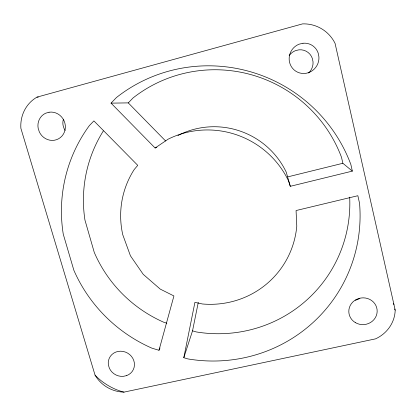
<?xml version="1.0" encoding="UTF-8"?>
<svg xmlns="http://www.w3.org/2000/svg" width="416" height="416" viewBox="0 0 416 416"><rect width="100%" height="100%" fill="white"/><g stroke="black" fill="none" stroke-linecap="round" stroke-linejoin="round"><path stroke-width="0.62" d="M183.794 357.708L194.917 302.354L202.42 303.982A88.587 86.835 26.7 0 0 296.78 226.148L296.067 210.543L357.854 195.718L359.559 203.341A149.906 147.025 26.7 0 1 187.803 358.904L183.794 357.708L192.535 330.84L198.276 302.427M158.985 350.277L173.924 295.958L160.243 289.104L143.224 274.336L130.437 255.809L122.746 234.671A88.587 86.835 26.7 0 1 134.202 169.53L137.758 165.355L93.891 120.905L89.378 125.58A149.906 147.025 26.7 0 0 63.263 234.203L73.876 270.306A149.906 147.025 26.7 0 0 151.897 348.156L158.985 350.277L160.014 347.911M111.041 103.137L116.438 97.542A149.906 147.025 26.7 0 1 350.87 164.538L352.347 171.116L290.295 186.311L288.553 180.934A88.587 86.835 26.7 0 0 168.085 139.194L155.116 148.008L111.041 103.137L128.268 102.887L133.104 97.911A133.614 131.581 26.7 0 1 341.541 157.425L342.862 163.28L352.347 171.116M177.954 135.694L179.01 134.976A78.972 77.73 26.7 0 1 286.213 172.089L290.295 186.311M155.116 148.008L156.874 147.269M37.019 97.12L302.578 23.878A37.06 35.854 -59.9 0 1 335.067 43.384L395.2 310.118A34.45 32.526 -5.2 0 1 375.534 338.863L123.984 392.122A30.836 14.487 30.9 0 1 95.03 375.076L20.878 128.31A34.793 32.932 62.2 0 1 37.019 97.12L38.308 97.141M287.763 176.878L342.862 163.28M166.842 323.19L163.956 322.332A133.614 131.581 26.7 0 1 94.276 252.439L84.942 220.038A133.614 131.581 26.7 0 1 103.329 130.946M192.535 330.84L196.128 331.906A133.614 131.581 26.7 0 0 349.69 197.158M128.268 102.887L165.625 141.003M393.271 303.467L393.942 304.543M394.524 309.01L395.2 310.118M123.984 392.122A32.334 30.124 28.1 0 1 95.03 375.076M308.594 73.008A13.525 13.099 -60.1 0 0 313.045 61.911L312.364 58.49A13.525 13.099 -60.1 0 0 298.917 49.832L295.532 50.638A13.525 13.099 -60.1 0 0 289.156 55.645M65.146 130.426A12.756 12.147 63.5 0 1 64.059 128.492L63.066 125.325A12.756 12.147 63.5 0 1 63.388 119.35M359.866 298.282A12.641 12.012 -6.4 0 1 355.358 300.206M49.041 112.221L45.635 113.235A14.336 13.556 62.3 0 0 38.168 128.305L39.302 131.856A14.336 13.556 62.3 0 0 56.555 139.693A14.336 13.556 62.3 0 0 64.849 122.98A14.336 13.556 62.3 0 0 49.041 112.221M302.983 43.248L299.161 44.164A15.288 14.778 -59.9 0 0 289.588 62.442A15.288 14.778 -59.9 0 0 306.358 73.237A15.288 14.778 -59.9 0 0 318.926 56.893L318.162 53.03A15.288 14.778 -59.9 0 0 302.983 43.248M126.558 375.638L123.276 376.345A13.307 12.386 28.1 0 1 109.351 368.17L108.399 364.972A13.307 12.386 28.1 0 1 118.264 351.4A13.307 12.386 28.1 0 1 133.78 360.516A13.307 12.386 28.1 0 1 126.558 375.638M355.3 322.572A14.191 13.39 -5.3 0 0 377.156 311.75A14.191 13.39 -5.3 0 0 356.512 299.385A14.191 13.39 -5.3 0 0 355.3 322.572"/></g></svg>
